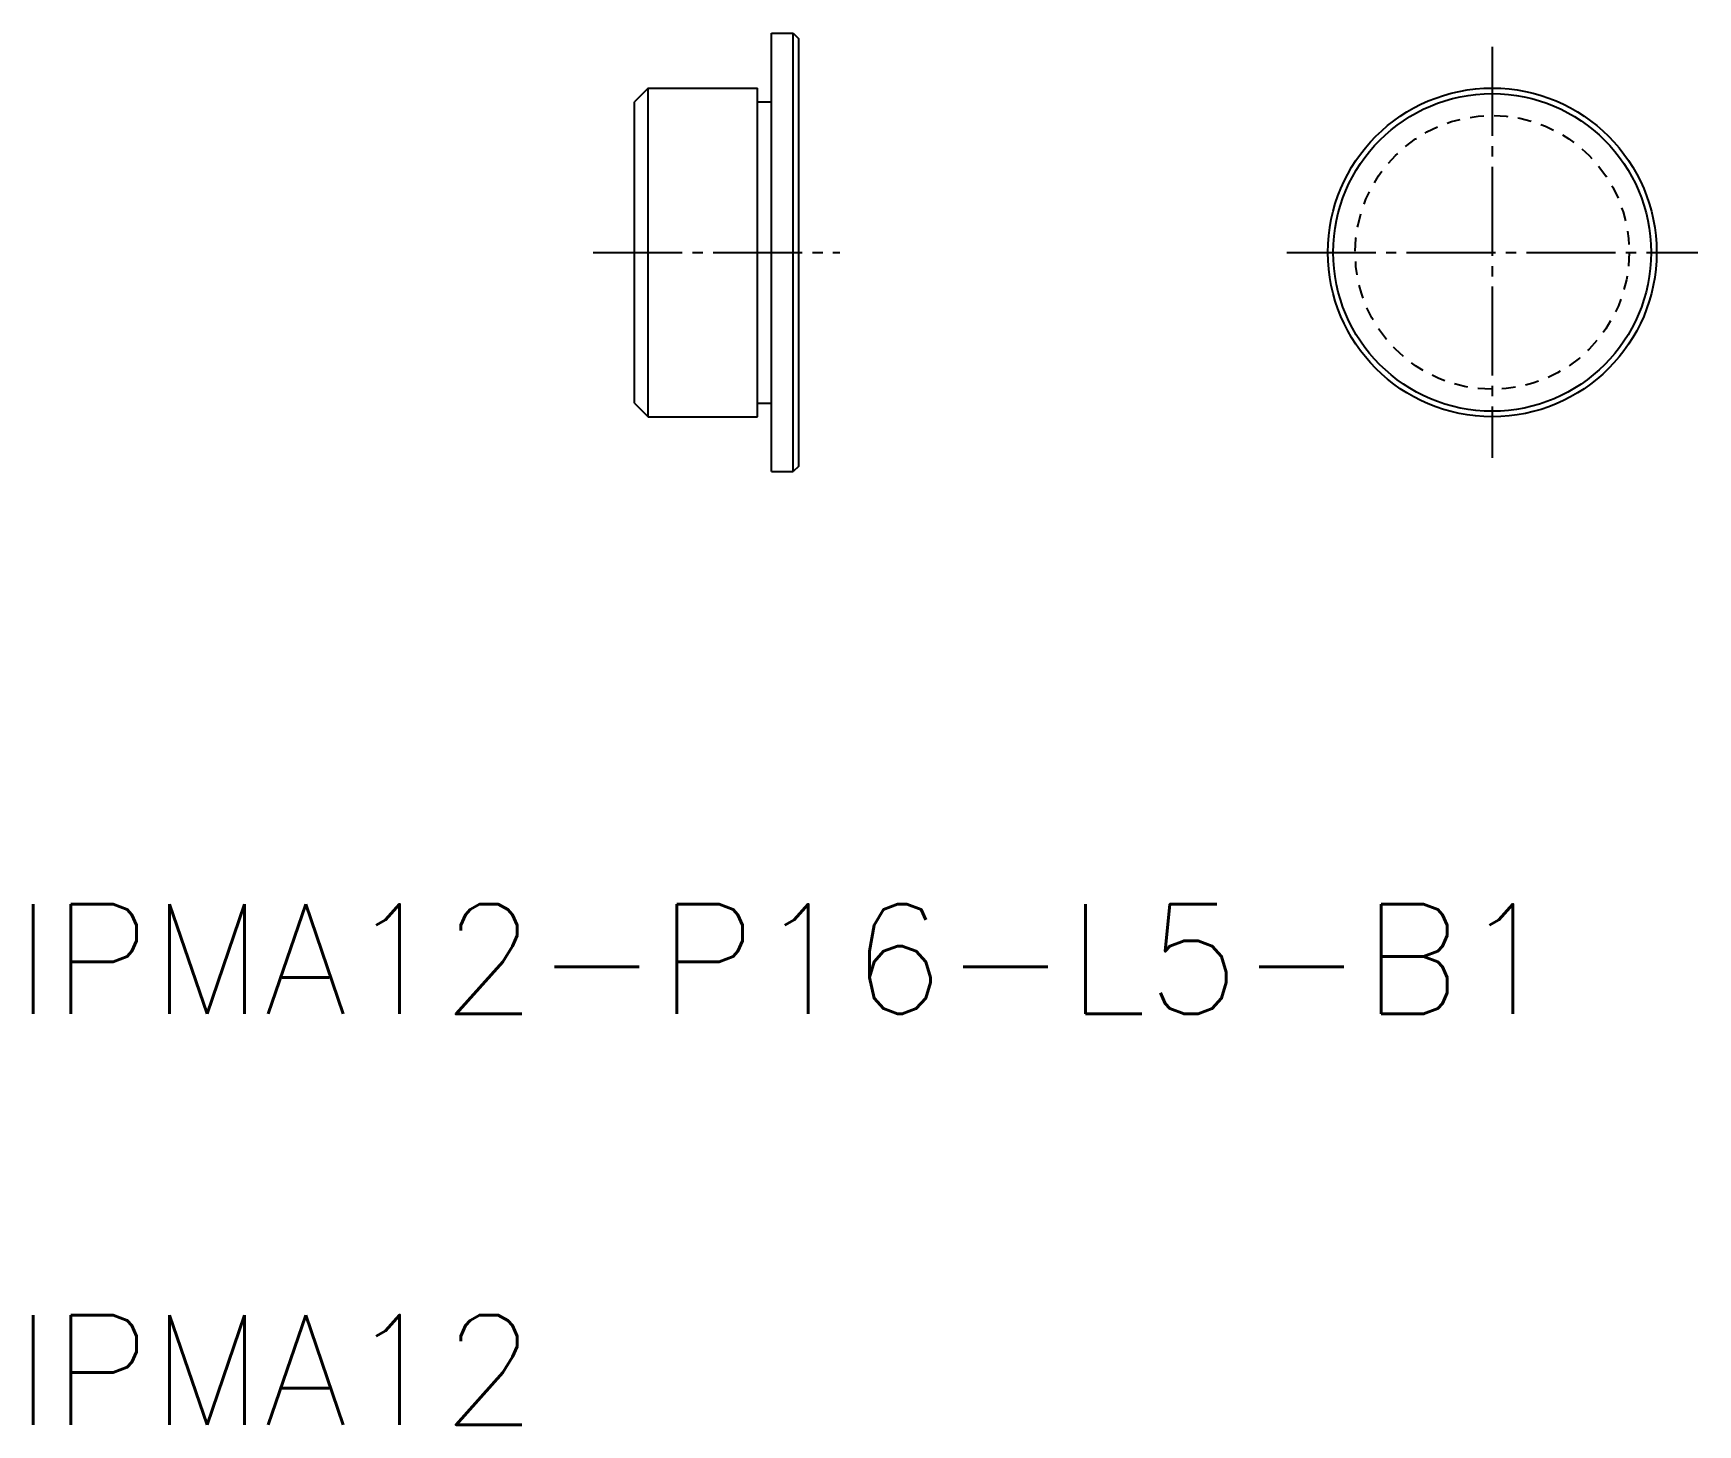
# Model space of a CAD drawing. Extents: x 112.9 to 173.6, y 50.8 to 101.6.
import ezdxf

# ---------------------------------------------------------------- set-up
doc = ezdxf.new("R2010")
doc.units = 0
doc.header["$LTSCALE"] = 0.25
doc.linetypes.add('CENTER', pattern=[17.5, 13, -1.5, 1.5, -1.5])
doc.linetypes.add('DASHED', pattern=[3.5, 2, -1.5])
doc.layers.get('0').update_dxf_attribs({"linetype": 'CONTINUOUS'})
doc.layers.add('CENTER', color=1, linetype='CENTER')
doc.styles.get("Standard").update_dxf_attribs({"font": 'txt.shx'})

msp = doc.modelspace()

# ---------------------------------------------------------------- linework, layer by layer
at = {"color": 7, "linetype": 'CONTINUOUS'}
for p, q in [((139.824, 101.596), (140.624, 101.596)), ((139.824, 85.596), (139.824, 101.596)), ((140.624, 101.596), (140.824, 101.396)), ((140.624, 85.596), (140.624, 101.596)), ((140.824, 85.796), (140.824, 101.396)), ((135.324, 99.596), (134.824, 99.096)), ((134.824, 88.096), (134.824, 99.096)), ((135.324, 99.596), (139.324, 99.596)), ((135.324, 87.596), (135.324, 99.596)), ((139.324, 87.596), (139.324, 99.596)), ((139.324, 99.096), (139.824, 99.096)), ((134.824, 88.096), (135.324, 87.596)), ((139.324, 88.096), (139.824, 88.096)), ((135.324, 87.596), (139.324, 87.596)), ((140.824, 85.796), (140.624, 85.596)), ((139.824, 85.596), (140.624, 85.596))]:
    msp.add_line(p, q, dxfattribs=at)
for radius in [6, 5.8]:
    msp.add_circle((166.134, 93.596), radius, dxfattribs=at)
at = {"color": 3, "linetype": 'DASHED'}
msp.add_circle((166.134, 93.596), 5, dxfattribs=at)
at = {"layer": 'CENTER', "color": 1, "linetype": 'CENTER'}
for p, q in [((166.134, 101.096), (166.134, 86.096)), ((133.324, 93.596), (142.324, 93.596)), ((158.634, 93.596), (173.634, 93.596))]:
    msp.add_line(p, q, dxfattribs=at)

# ---------------------------------------------------------------- texts
for s, p in [('IPMA12-P16-L5-B1', (112.201, 65.795)), ('IPMA12', (112.201, 50.795))]:
    msp.add_text(s, height=4).set_placement(p)

doc.saveas('drawing.dxf')
